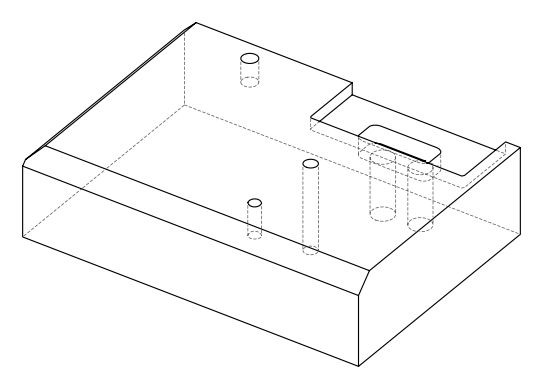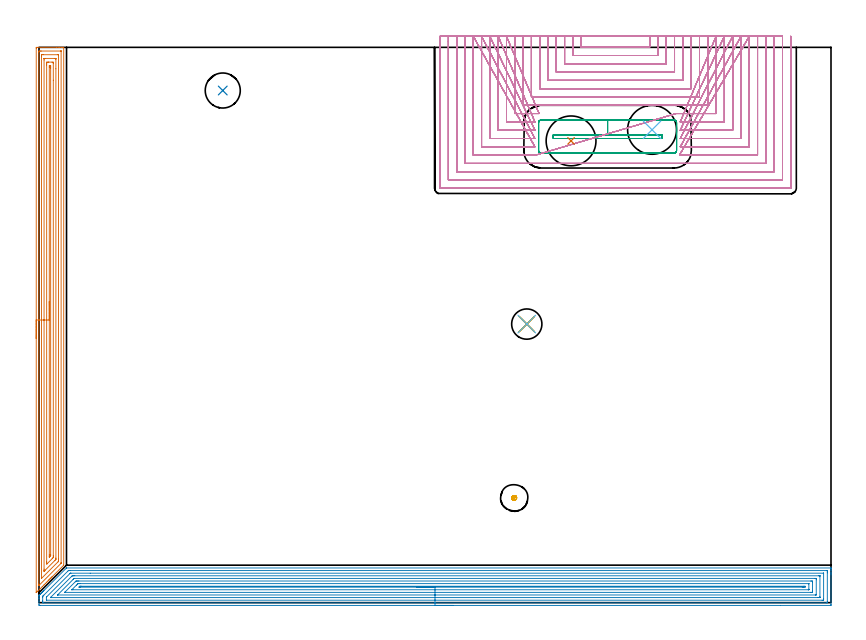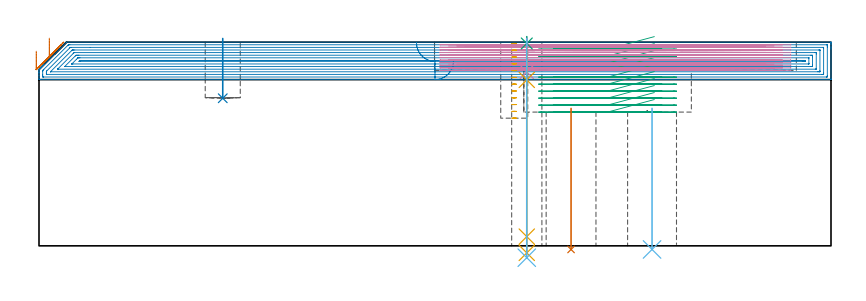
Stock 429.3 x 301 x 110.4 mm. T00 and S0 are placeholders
(PLAN: 12 operations, 10 tool changes, 195.1 min)
(1 AREA_MILL | FG_CHAMFER_SURFACE | UGT0205_001 | 14.05 min | 33286 mm3)
(2 AREA_MILL_1 | FG_CHAMFER_SURFACE_1 | UGT0205_001 | 27.35 min | 86881 mm3)
(3 MILL_RECTANGULAR_POCKET | POCKET_RECTANGULAR_STRAIGHT | UGT0201_008 | Follow Part, ap 4, ae 75% | 7.36 min | 114159 mm3)
(4 MILL_SLOT | SLOT_PARTIAL_RECTANGULAR | NXT0201_008 | Follow Part, ap 1.5, ae 75% | 143.82 min | 192105 mm3)
(5 MILL_BLIND_HOLE_FROM_SOLID_MATERIAL | STEP1POCKET | NXT0201_011 | Spiral | 0.6 min | 6861 mm3)
(6 INDEXABLE_INSERT_DRILL_THROUGH_HOLE_FROM_SOLID | STEP1HOLE_1 | NXT0302_024 | 0.32 min | 39963 mm3)
(7 INDEXABLE_INSERT_DRILL_THROUGH_HOLE_FROM_SOLID_1 | STEP1HOLE_2 | NXT0302_025 | 0.32 min | 41470 mm3)
(8 INDEXABLE_INSERT_DRILL_BLIND_HOLE_FROM_SOLID | STEP1POCKET_1 | NXT0302_009 | 0.13 min | 8538 mm3)
(9 SPOT_DRILL | STEP1HOLE | NXT0321_9005460120000 | 0.03 min | 1 mm3)
(10 DRILL_BLIND_HOLE_INTO_CENTER | STEP1HOLE | UGT0301_352 | 0.07 min | 1267 mm3)
(11 GUN_DRILL_THROUGH_HOLE | STEP1HOLE | UGT0307_007 | 0.56 min | 7519 mm3)
(12 DRILL_TO_ENLARGE_THROUGH_HOLE | STEP1HOLE | UGT0301_288 | 0.48 min | 14486 mm3)
(TOOL UGT0205_001 | Chamfer Mill 20 x 3 x 45 deg. | D20 FL50 Z2)
(TOOL UGT0201_008 | End Mill 16 mm | D16 FL32 Z4)
(TOOL NXT0201_008 | ENDMILL 6mm [2P460-0600-NA 1630] | D6 FL26 Z6)
(TOOL NXT0201_011 | ENDMILL 12mm [2P460-1200-NA 1630] | D12 FL38 Z6)
(TOOL NXT0302_024 | Index. Insert Drill 26.5mm [880-D2650L32-03] | D26.5 PA176 FL80 Z2)
(TOOL NXT0302_025 | Index. Insert Drill 27mm [880-D2700L32-05] | D27 PA176 FL135 Z2)
(TOOL NXT0302_009 | Index. Insert Drill 19mm [880-D1900L25-05] | D19 PA176 FL95 Z2)
(TOOL NXT0321_9005460120000 | NC Spot Drill, 142deg, 12mm, Carbide, Uncoated | D12 PA142 FL30 Z2)
(TOOL UGT0301_352 | Twist Drill 10.75 mm | D10.75 PA118 FL84 Z2)
(TOOL UGT0307_007 | Gun Drill 10 mm | D10 PA130 FL24 Z1)
(TOOL UGT0301_288 | Twist Drill 16.4 mm | D16.4 PA118 FL125 Z2)
(OP 1 AREA_MILL)
G17 G21 G94 G90
T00 M6
G54
G17 G0 G90 X-1.5 Y143.2 S1061 M3
G43 Z120.4 H0
Z105.5
G94 G1 Y143.238 Z104.628 F250.
Y143.352 Z103.764
Y143.541 Z102.912
Y143.803 Z102.08
Y144.137 Z101.274
Y144.54 Z100.5
Y145.008 Z99.764
Y145.54 Z99.072
Y146.129 Z98.429
Y146.772 Z97.84
Y147.464 Z97.308
Y148.2 Z96.84
Y148.974 Z96.437
Y149.78 Z96.103
Y150.612 Z95.841
Y151.464 Z95.652
Y152.328 Z95.538
Y153.2 Z95.5
X-1.499 Y300.399 Z95.501
X-1.496 Y300.819 Z95.502
X-1.492 Y300.99 Z95.506
X-1.082 Y301. Z95.915
X9.466 Z106.461
X10.92 Z107.916
X12.103 Z109.098
X12.713 Z109.712
X12.982 Z109.982
X13.111 Z110.11
X13.394 Y300.99 Z110.393
X13.4 Y300.845 Z110.4
Y20.3
X7.269 Y14.167 Z104.265
X7.131 Y14.03 Z104.129
X6.969 Y13.868 Z103.967
X6.829 Y13.727 Z103.825
X6.685 Y13.584 Z103.683
X6.536 Y13.435 Z103.534
X6.39 Y13.287 Z103.385
X6.239 Y13.138 Z103.237
X6.103 Y13.002 Z103.1
X5.95 Y12.848 Z102.945
X5.793 Y12.692 Z102.791
X5.67 Y12.568 Z102.667
X5.511 Y12.408 Z102.505
X5.347 Y12.246 Z102.345
X5.236 Y12.135 Z102.234
X5.071 Y11.968 Z102.065
X4.9 Y11.799 Z101.898
X4.192 Y11.091 Z101.19
X4.009 Y10.907 Z101.005
X3.42 Y10.32 Z100.42
X2.727 Y9.626 Z99.726
X1.778 Y8.677 Z98.777
X0.439 Y7.339 Z97.438
X-0.58 Y6.32 Z96.419
X-0.789 Y6.109 Z96.208
X-0.898 Y6.001 Z96.1
X-1.346 Y5.555 Z95.653
X-1.493 Y5.419 Z95.506
X-1.5 Y5.555 Z95.5
Y5.568
Y153.2
X-0.086 Z96.914
X-0.085 Y298.495 Z96.915
X-0.083 Y298.615 Z96.917
X-0.076 Y298.99 Z96.924
X0.299 Y298.998 Z97.299
X0.676 Y298.999 Z97.676
X1.176 Y299. Z98.176
X11.906 Y298.999 Z108.906
X11.934 Y298.998 Z108.934
X11.962 Y298.994 Z108.962
X11.979 Y298.989 Z108.979
X11.98 Y298.968 Z108.98
X11.985 Y298.735 Z108.985
Y21.672
X11.984 Y21.479 Z108.984
X11.981 Y21.383 Z108.981
X11.978 Y21.34 Z108.978
X11.957 Y21.315 Z108.957
X11.816 Y21.167 Z108.816
X0.082 Y9.432 Z97.082
X0.006 Y9.357 Z97.006
X-0.069 Y9.288 Z96.931
X-0.078 Y9.282 Z96.922
X-0.081 Y9.325 Z96.919
X-0.085 Y9.449 Z96.915
X-0.086 Y9.569 Z96.914
Y10.074
Y153.2
X1.328 Z98.328
X1.329 Y296.168 Z98.329
X1.333 Y296.831 Z98.333
X1.335 Y296.945 Z98.335
X1.339 Y296.991 Z98.339
X1.392 Y296.996 Z98.392
X1.555 Y296.998 Z98.555
X2.267 Y297. Z99.267
X10.179 Z107.179
X10.345 Y296.997 Z107.345
X10.512 Y296.993 Z107.512
X10.555 Y296.99 Z107.555
X10.565 Y296.965 Z107.565
X10.568 Y296.907 Z107.568
X10.57 Y296.831 Z107.57
X10.571 Y296.602 Z107.571
Y23.614
X10.57 Y22.951 Z107.57
X10.569 Y22.724 Z107.569
X10.564 Y22.492 Z107.564
X10.556 Y22.367 Z107.556
X10.303 Y22.102 Z107.303
X1.338 Y13.138 Z98.338
X1.334 Y13.137 Z98.334
X1.333 Y13.138 Z98.333
X1.331 Y13.145 Z98.331
X1.329 Y13.367 Z98.329
X1.328 Y153.2 Z98.328
X2.743 Z99.743
Y294.154
X2.745 Y294.731 Z99.745
X2.748 Y294.926 Z99.748
X2.75 Y294.987 Z99.75
X2.793 Y294.99 Z99.793
X2.896 Y294.995 Z99.896
X3.313 Y295. Z100.313
X3.359 Z100.359
X8.633 Z105.633
X9.007 Y294.996 Z106.007
X9.1 Y294.993 Z106.1
X9.143 Y294.99 Z106.143
X9.15 Y294.965 Z106.15
X9.152 Y294.877 Z106.152
X9.156 Y294.469 Z106.156
X9.157 Y289.375 Z106.157
Y24.157
X9.156 Y23.843 Z106.156
X9.153 Y23.554 Z106.153
X9.15 Y23.414 Z106.15
X9.081 Y23.342 Z106.081
X8.702 Y22.951 Z105.702
X3.313 Y17.561 Z100.313
X2.887 Y17.138 Z99.887
X2.829 Y17.083 Z99.829
X2.753 Y17.013 Z99.753
X2.749 Y17.115 Z99.749
X2.745 Y17.283 Z99.745
X2.743 Y17.598 Z99.743
Y18.177
Y153.2
X4.157 Z101.157
Y291.478
X4.158 Y292.37 Z101.158
X4.159 Y292.404 Z101.159
X4.192 Y292.99 Z101.192
X4.454 Y292.997 Z101.454
X5.071 Y292.999 Z102.071
X5.33 Y293. Z102.33
X7.089 Y292.999 Z104.089
X7.708 Y292.99 Z104.708
X7.741 Y292.37 Z104.741
X7.742 Y292.336 Z104.742
X7.743 Y283.17 Z104.743
Y25.627
X7.741 Y24.735 Z104.741
X7.739 Y24.703 Z104.739
X7.708 Y24.418 Z104.708
X7.426 Y24.129 Z104.426
X7.145 Y23.843 Z104.145
X4.468 Y21.167 Z101.468
X4.327 Y21.03 Z101.327
X4.192 Y20.902 Z101.192
X4.161 Y21.167 Z101.161
X4.159 Y21.2 Z101.159
X4.157 Y22.059 Z101.157
Y153.2
X5.571 Z102.571
Y290.078
X5.573 Y290.586 Z102.573
X5.576 Y290.965 Z102.576
X5.578 Y290.987 Z102.578
X5.594 Y290.991 Z102.594
X5.644 Y290.996 Z102.644
X5.746 Y290.999 Z102.746
X6.195 Z103.195
X6.267 Y290.996 Z103.267
X6.309 Y290.99 Z103.309
X6.322 Y290.987 Z103.322
X6.323 Y290.969 Z103.323
X6.327 Y290.586 Z103.327
X6.329 Y290.202 Z103.329
Y289.694
X6.328 Y26.135 Z103.328
X6.326 Y25.627 Z103.326
X6.324 Y25.532 Z103.324
X6.322 Y25.488 Z103.322
X6.297 Y25.456 Z103.297
X6.21 Y25.364 Z103.21
X5.95 Y25.099 Z102.95
X5.77 Y24.918 Z102.77
X5.586 Y24.735 Z102.586
X5.582 Z102.582
X5.578 Z102.578
X5.576 Y24.751 Z102.576
X5.572 Y25.119 Z102.572
X5.571 Y25.627 Z102.571
Y26.012
Y153.2
Y154.072 Z102.609
Y154.936 Z102.723
Y155.788 Z102.912
Y156.62 Z103.174
Y157.426 Z103.508
Y158.2 Z103.911
Y158.936 Z104.38
Y159.628 Z104.911
Y160.271 Z105.5
Y160.86 Z106.143
Y161.392 Z106.835
Y161.86 Z107.571
Y162.263 Z108.345
Y162.597 Z109.151
Y162.859 Z109.983
Y163.048 Z110.835
Y163.162 Z111.7
Y163.2 Z112.571
G0 Z120.4
M5
M2
(OP 2 AREA_MILL_1)
G17 G21 G94 G90
T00 M6
G54
G17 G0 G90 X224.65 Y-1.5 S1061 M3
G43 Z120.4 H0
Z100.1
G94 G1 X224.612 Z99.228 F250.
X224.498 Z98.364
X224.309 Z97.512
X224.047 Z96.68
X223.713 Z95.874
X223.31 Z95.1
X222.841 Z94.364
X222.31 Z93.672
X221.721 Z93.029
X221.078 Z92.44
X220.386 Z91.908
X219.65 Z91.44
X218.876 Z91.037
X218.07 Z90.703
X217.238 Z90.441
X216.386 Z90.252
X215.522 Z90.138
X214.65 Z90.1
X0.622
X0.168 Y-1.496 Z90.102
X0.01 Y-1.491 Z90.105
X0. Y-1.047 Z90.549
Y0.716 Z92.311
Y2.133 Z93.729
Y2.479 Z94.074
Y3.171 Z94.771
Y3.849 Z95.448
Y3.897 Z95.494
X0.002 Y3.901 Z95.498
X0.005 Y3.906 Z95.504
X0.175 Y4.076 Z95.674
X0.34 Y4.242 Z95.837
X0.503 Y4.404 Z96.001
X0.622 Y4.523 Z96.121
X0.781 Y4.683 Z96.278
X0.937 Y4.838 Z96.436
X1.069 Y4.97 Z96.568
X1.221 Y5.124 Z96.719
X1.372 Y5.273 Z96.871
X1.516 Y5.417 Z97.015
X1.662 Y5.565 Z97.16
X1.807 Y5.708 Z97.306
X1.963 Y5.864 Z97.461
X2.103 Y6.005 Z97.601
X2.242 Y6.143 Z97.741
X2.409 Y6.31 Z97.908
X2.544 Y6.446 Z98.042
X2.677 Y6.578 Z98.176
X14.899 Y18.799 Z110.398
X14.9
X14.92 Y18.8 Z110.4
X429.125
X429.292 Y18.797 Z110.388
X429.295 Y18.795 Z110.386
X429.3 Y18.445 Z110.044
Y18.157 Z109.757
Y17.466 Z109.06
Y16.238 Z107.835
Y15.702 Z107.297
Y15.089 Z106.684
Y-1.047 Z90.55
X429.298 Y-1.317 Z90.28
X429.29 Y-1.492 Z90.106
X429.113 Y-1.499 Z90.099
X401.924 Y-1.5 Z90.1
X214.65
Y-0.086 Z91.514
X2.409 Y-0.085 Z91.515
X2.327 Y-0.084 Z91.516
X2.037 Y-0.079 Z91.521
X2.01 Y0.016 Z91.616
X2.003 Y0.235 Z91.835
X2.001 Y0.716 Z92.316
X2. Y1.12 Z92.72
X2.002 Y2.881 Z94.481
X2.01 Y3.361 Z94.961
X2.019 Y3.457 Z95.057
X2.08 Y3.523 Z95.123
X2.16 Y3.607 Z95.207
X2.409 Y3.86 Z95.46
X2.602 Y4.052 Z95.652
X15.472 Y16.922 Z108.522
X15.814 Y17.261 Z108.861
X15.921 Y17.36 Z108.96
X15.95 Y17.379 Z108.979
X15.997 Y17.381 Z108.981
X16.098 Y17.384 Z108.984
X16.301 Y17.385 Z108.985
X16.708 Y17.386 Z108.986
X426.891 Y17.385 Z108.985
X426.973 Y17.384 Z108.984
X427.263 Y17.379 Z108.979
X427.29 Y17.284 Z108.884
X427.297 Y17.065 Z108.665
X427.299 Y16.584 Z108.184
X427.3 Y16.18 Z107.78
X427.299 Y0.716 Z92.316
X427.296 Y0.316 Z91.916
X427.287 Y-0.079 Z91.521
X426.891 Y-0.084 Z91.516
X426.809 Y-0.085 Z91.515
X214.65 Y-0.086 Z91.514
Y1.328 Z92.928
X4.197 Y1.329 Z92.929
X4.106 Y1.33 Z92.93
X4.034 Y1.333 Z92.933
X4.017 Y1.335 Z92.935
X4.01 Y1.35 Z92.95
X4.006 Y1.404 Z93.004
X4.001 Y1.598 Z93.198
Y2.673 Z94.273
X4.005 Y2.867 Z94.467
X4.01 Y2.995 Z94.595
X4.059 Y3.049 Z94.649
X4.197 Y3.197 Z94.797
X16.705 Y15.706 Z107.306
X16.889 Y15.884 Z107.484
X16.956 Y15.945 Z107.545
X16.984 Y15.965 Z107.565
X17.019 Y15.966 Z107.566
X17.33 Y15.971 Z107.571
X27.752
X425.103
X425.194 Y15.97 Z107.57
X425.266 Y15.967 Z107.567
X425.283 Y15.965 Z107.565
X425.29 Y15.95 Z107.55
X425.294 Y15.896 Z107.496
X425.299 Y15.702 Z107.302
X425.3 Y2.285 Z93.885
X425.299 Y1.598 Z93.198
X425.296 Y1.407 Z93.007
X425.291 Y1.345 Z92.945
X425.238 Y1.335 Z92.935
X425.103 Y1.333 Z92.933
X424.482 Y1.329 Z92.929
X214.65 Y1.328 Z92.928
Y2.743 Z94.343
X6.357
X6.294 Y2.744 Z94.344
X6.238 Y2.747 Z94.347
X6.212 Y2.749 Z94.349
X6.221 Y2.761 Z94.361
X6.324 Y2.871 Z94.471
X6.4 Y2.95 Z94.55
X17.601 Y14.152 Z105.752
X17.944 Y14.483 Z106.083
X18.03 Y14.55 Z106.15
X18.182 Y14.553 Z106.153
X18.495 Y14.556 Z106.156
X18.763 Y14.557 Z106.157
X19.389
X422.69
X423.166 Y14.554 Z106.154
X423.274 Y14.552 Z106.152
X423.29 Y14.55 Z106.15
X423.293 Y14.53 Z106.13
X423.297 Y14.479 Z106.079
X423.299 Y14.374 Z105.974
X423.3 Y3.377 Z94.977
X423.298 Y2.928 Z94.528
X423.295 Y2.82 Z94.42
X423.29 Y2.767 Z94.367
X423.286 Y2.749 Z94.349
X423.257 Y2.748 Z94.348
X423.047 Y2.745 Z94.345
X422.422 Y2.743 Z94.343
X422.155
X214.65
Y4.157 Z95.757
X10.366
X10.193 Y4.159 Z95.759
X10.08 Y4.164 Z95.764
X10.074 Y4.166 Z95.766
X10.075 Y4.171 Z95.771
X10.09 Y4.19 Z95.79
X10.14 Y4.242 Z95.842
X10.295 Y4.397 Z95.997
X18.495 Y12.597 Z104.197
X18.728 Y12.828 Z104.428
X18.963 Y13.058 Z104.658
X19.048 Y13.136 Z104.736
X19.216 Y13.141 Z104.741
X19.303 Y13.143 Z104.743
X420.722
X420.895 Y13.141 Z104.741
X421.24 Y13.136 Z104.736
X421.292 Y13.132 Z104.732
X421.295 Y13.125 Z104.725
X421.298 Y13.101 Z104.701
X421.299 Y13.058 Z104.658
X421.3 Y12.402 Z104.002
X421.299 Y4.469 Z96.069
X421.294 Y4.242 Z95.842
X421.29 Y4.167 Z95.767
X420.981 Y4.16 Z95.76
X420.808 Y4.158 Z95.758
X214.65 Y4.157 Z95.757
Y5.571 Z97.171
X14.027 Y5.572 Z97.172
X13.984 Y5.574 Z97.174
X13.939 Y5.578 Z97.178
X13.968 Y5.615 Z97.215
X13.99 Y5.641 Z97.241
X19.643 Y11.295 Z102.895
X19.963 Y11.609 Z103.209
X20.072 Y11.713 Z103.313
X20.282 Y11.722 Z103.322
X20.738 Y11.727 Z103.327
X21.176 Y11.729 Z103.329
X21.629
X418.408 Y11.728 Z103.328
X418.848 Y11.726 Z103.326
X419.278 Y11.722 Z103.322
X419.291 Y11.295 Z102.895
X419.299 Y10.85 Z102.45
Y6.442 Z98.042
X419.292 Y6.005 Z97.605
X419.281 Y5.578 Z97.178
X418.848 Y5.574 Z97.174
X418.394 Y5.572 Z97.172
X214.65 Y5.571 Z97.171
Y6.985 Z98.585
X18.395
X17.853 Y6.989 Z98.589
X17.807 Y6.991 Z98.591
X17.802 Y6.993 Z98.593
X17.806 Y7. Z98.6
X17.85 Y7.05 Z98.65
X17.92 Y7.122 Z98.722
X18.005 Y7.208 Z98.808
X20.282 Y9.485 Z101.085
X20.75 Y9.952 Z101.552
X20.892 Y10.093 Z101.693
X21.009 Y10.205 Z101.805
X21.088 Y10.279 Z101.879
X21.131 Y10.308 Z101.908
X21.176 Y10.31 Z101.91
X21.278 Y10.313 Z101.913
X22.07 Y10.315 Z101.915
X22.169
X417.06 Y10.314 Z101.914
X417.162 Y10.313 Z101.913
X417.252 Y10.31 Z101.91
X417.289 Y10.308 Z101.908
X417.294 Y10.287 Z101.887
X417.297 Y10.262 Z101.862
X417.299 Y10.177 Z101.777
Y7.296 Z98.896
X417.296 Y7.139 Z98.739
X417.29 Y7.013 Z98.613
X417.287 Y6.991 Z98.591
X417.282 Y6.989 Z98.589
X417.259 Y6.987 Z98.587
X417.06 Y6.986 Z98.586
X416.961 Y6.985 Z98.585
X214.65
Y8.4 Z100.
X22.323
X22.07 Y8.401 Z100.001
X21.816 Y8.403 Z100.003
X21.666 Y8.406 Z100.006
X21.814 Y8.564 Z100.164
X21.897 Y8.65 Z100.25
X21.983 Y8.735 Z100.335
X22.07 Y8.819 Z100.419
X22.155 Y8.893 Z100.493
X22.23 Y8.896 Z100.496
X22.39 Y8.899 Z100.499
X22.71 Y8.9 Z100.5
X22.963
X414.38
X415.023 Y8.897 Z100.497
X415.273 Y8.893 Z100.493
X415.297 Y8.65 Z100.25
X415.298 Y8.626 Z100.226
X415.273 Y8.407 Z100.007
X414.632 Y8.401 Z100.001
X414.38 Y8.4 Z100.
X413.74
X214.65
X213.778 Z100.038
X212.913 Z100.151
X212.062 Z100.34
X211.23 Z100.603
X210.424 Z100.936
X209.65 Z101.339
X208.914 Z101.808
X208.222 Z102.339
X207.579 Z102.928
X206.99 Z103.572
X206.458 Z104.264
X205.99 Z105.
X205.587 Z105.773
X205.253 Z106.579
X204.991 Z107.411
X204.802 Z108.263
X204.688 Z109.128
X204.65 Z110.
G0 Z120.4
M5
M2
(OP 3 MILL_RECTANGULAR_POCKET)
G17 G21 G94 G90
T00 M6
G54
G17 G0 G90 X333.541 Y253.6 S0 M3
G43 Z120.4 H0
Z113.4
G94 G1 X308.2 Z106.61 F250.
X278.8 F500.
Y251.6
X337.6
Y253.6
X308.2
Y261.6
X272.2
G3 X270.8 Y260.2 R1.4
G1 Y245.
G3 X272.2 Y243.6 R1.4
G1 X344.2
G3 X345.6 Y245. R1.4
G1 Y260.2
G3 X344.2 Y261.6 R1.4
G1 X308.2
X307.2
G0 X333.541 Y253.6 Z109.61
G1 X308.2 Z102.82 F250.
X278.8 F500.
Y251.6
X337.6
Y253.6
X308.2
Y261.6
X272.2
G3 X270.8 Y260.2 R1.4
G1 Y245.
G3 X272.2 Y243.6 R1.4
G1 X344.2
G3 X345.6 Y245. R1.4
G1 Y260.2
G3 X344.2 Y261.6 R1.4
G1 X308.2
X307.2
G0 X333.541 Y253.6 Z105.82
G1 X308.2 Z99.03 F250.
X278.8 F500.
Y251.6
X337.6
Y253.6
X308.2
Y261.6
X272.2
G3 X270.8 Y260.2 R1.4
G1 Y245.
G3 X272.2 Y243.6 R1.4
G1 X344.2
G3 X345.6 Y245. R1.4
G1 Y260.2
G3 X344.2 Y261.6 R1.4
G1 X308.2
X307.2
G0 X333.541 Y253.6 Z102.03
G1 X308.2 Z95.24 F250.
X278.8 F500.
Y251.6
X337.6
Y253.6
X308.2
Y261.6
X272.2
G3 X270.8 Y260.2 R1.4
G1 Y245.
G3 X272.2 Y243.6 R1.4
G1 X344.2
G3 X345.6 Y245. R1.4
G1 Y260.2
G3 X344.2 Y261.6 R1.4
G1 X308.2
X307.2
G0 X333.541 Y253.6 Z98.24
G1 X308.2 Z91.45 F250.
X278.8 F500.
Y251.6
X337.6
Y253.6
X308.2
Y261.6
X272.2
G3 X270.8 Y260.2 R1.4
G1 Y245.
G3 X272.2 Y243.6 R1.4
G1 X344.2
G3 X345.6 Y245. R1.4
G1 Y260.2
G3 X344.2 Y261.6 R1.4
G1 X308.2
X307.2
G0 X333.541 Y253.6 Z94.45
G1 X308.2 Z87.66 F250.
X278.8 F500.
Y251.6
X337.6
Y253.6
X308.2
Y261.6
X272.2
G3 X270.8 Y260.2 R1.4
G1 Y245.
G3 X272.2 Y243.6 R1.4
G1 X344.2
G3 X345.6 Y245. R1.4
G1 Y260.2
G3 X344.2 Y261.6 R1.4
G1 X308.2
X307.2
G0 X333.541 Y253.6 Z90.66
G1 X308.2 Z83.87 F250.
X278.8 F500.
Y251.6
X337.6
Y253.6
X308.2
Y261.6
X272.2
G3 X270.8 Y260.2 R1.4
G1 Y245.
G3 X272.2 Y243.6 R1.4
G1 X344.2
G3 X345.6 Y245. R1.4
G1 Y260.2
G3 X344.2 Y261.6 R1.4
G1 X308.2
X307.2
G0 X333.541 Y253.6 Z86.87
G1 X308.2 Z80.08 F250.
X278.8 F500.
Y251.6
X337.6
Y253.6
X308.2
Y261.6
X272.2
G3 X270.8 Y260.2 R1.4
G1 Y245.
G3 X272.2 Y243.6 R1.4
G1 X344.2
G3 X345.6 Y245. R1.4
G1 Y260.2
G3 X344.2 Y261.6 R1.4
G1 X308.2
X307.2
G0 X333.541 Y253.6 Z83.08
G1 X308.2 Z76.29 F250.
X278.8 F500.
Y251.6
X337.6
Y253.6
X308.2
Y261.6
X272.2
G3 X270.8 Y260.2 R1.4
G1 Y245.
G3 X272.2 Y243.6 R1.4
G1 X344.2
G3 X345.6 Y245. R1.4
G1 Y260.2
G3 X344.2 Y261.6 R1.4
G1 X308.2
X307.2
G0 X333.541 Y253.6 Z79.29
G1 X308.2 Z72.5 F250.
X278.8 F500.
Y251.6
X337.6
Y253.6
X308.2
Y261.6
X272.2
G3 X270.8 Y260.2 R1.4
G1 Y245.
G3 X272.2 Y243.6 R1.4
G1 X344.2
G3 X345.6 Y245. R1.4
G1 Y260.2
G3 X344.2 Y261.6 R1.4
G1 X308.2
X307.2
G0 Z120.4
M5
M2
(OP 4 MILL_SLOT)
G17 G21 G94 G90
T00 M6
G54
G17 G0 G90 X293.9 Y307. S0 M3
G43 Z120.4 H1
Z109.009
G94 G1 Y304. F250.
Y301.1 F500.
X331.
Y304.
Y307. F250.
X289.4
Y304.
Y296.6 F500.
X335.5
Y304.
Y307. F250.
X284.9
Y304.
Y292.1 F500.
X340.
Y304.
Y307. F250.
X280.4
Y304.
Y287.6 F500.
X344.5
Y304.
Y307. F250.
X275.9
Y304.
Y283.1 F500.
X349.
Y304.
Y307. F250.
X271.4
Y304.
Y278.6 F500.
X353.5
Y304.
Y307. F250.
X266.9
Y304.
Y274.1 F500.
X358.
Y304.
Y307. F250.
X262.4
Y304.
Y269.6 F500.
X362.5
Y304.
Y307. F250.
X257.9
Y304.
Y265.1 F500.
X268.078
X271.078 F250.
X253.4 Y307. F500.
Y304. F250.
Y260.6 F500.
X265.808
X268.808 F250.
X248.9 Y307. F500.
Y304. F250.
Y256.1 F500.
X265.8
X268.8 F250.
X244.4 Y307. F500.
Y304. F250.
Y251.6 F500.
X265.8
X268.8 F250.
X239.9 Y307. F500.
Y304. F250.
Y247.1 F500.
X265.8
X268.8 F250.
X235.4 Y307. F500.
Y304. F250.
Y242.6 F500.
X266.256
X269.256 F250.
X345.329 Y265.1 F500.
X348.329 F250.
X367. F500.
Y304.
Y307. F250.
X347.592 Y260.6 F500.
X350.592 F250.
X371.5 F500.
Y304.
Y307. F250.
X347.6 Y256.1 F500.
X350.6 F250.
X376. F500.
Y304.
Y307. F250.
X347.6 Y251.6 F500.
X350.6 F250.
X380.5 F500.
Y304.
Y307. F250.
X347.6 Y247.1 F500.
X350.6 F250.
X385. F500.
Y304.
Y307. F250.
X347.145 Y242.6 F500.
X350.145 F250.
X389.5 F500.
Y304.
Y307. F250.
X230.9
Y304.
Y238.1 F500.
X394.
Y304.
Y307. F250.
X226.4
Y304.
Y233.6 F500.
X398.5
Y304.
Y307. F250.
X221.9
Y304.
Y229.1 F500.
X403.
Y304.
Y307. F250.
X217.4
Y304.
Y224.7 F500.
X217.405 Y224.645
X217.445 Y224.605
X217.5 Y224.6
X407.4
X407.455 Y224.605
X407.495 Y224.645
X407.5 Y224.7
Y304.
Y307. F250.
G0 X293.9 Z107.618
G1 Y304.
Y301.1 F500.
X331.
Y304.
Y307. F250.
X289.4
Y304.
Y296.6 F500.
X335.5
Y304.
Y307. F250.
X284.9
Y304.
Y292.1 F500.
X340.
Y304.
Y307. F250.
X280.4
Y304.
Y287.6 F500.
X344.5
Y304.
Y307. F250.
X275.9
Y304.
Y283.1 F500.
X349.
Y304.
Y307. F250.
X271.4
Y304.
Y278.6 F500.
X353.5
Y304.
Y307. F250.
X266.9
Y304.
Y274.1 F500.
X358.
Y304.
Y307. F250.
X262.4
Y304.
Y269.6 F500.
X362.5
Y304.
Y307. F250.
X257.9
Y304.
Y265.1 F500.
X268.078
X271.078 F250.
X253.4 Y307. F500.
Y304. F250.
Y260.6 F500.
X265.808
X268.808 F250.
X248.9 Y307. F500.
Y304. F250.
Y256.1 F500.
X265.8
X268.8 F250.
X244.4 Y307. F500.
Y304. F250.
Y251.6 F500.
X265.8
X268.8 F250.
X239.9 Y307. F500.
Y304. F250.
Y247.1 F500.
X265.8
X268.8 F250.
X235.4 Y307. F500.
Y304. F250.
Y242.6 F500.
X266.256
X269.256 F250.
X345.329 Y265.1 F500.
X348.329 F250.
X367. F500.
Y304.
Y307. F250.
X347.592 Y260.6 F500.
X350.592 F250.
X371.5 F500.
Y304.
Y307. F250.
X347.6 Y256.1 F500.
X350.6 F250.
X376. F500.
Y304.
Y307. F250.
X347.6 Y251.6 F500.
X350.6 F250.
X380.5 F500.
Y304.
Y307. F250.
X347.6 Y247.1 F500.
X350.6 F250.
X385. F500.
Y304.
Y307. F250.
X347.145 Y242.6 F500.
X350.145 F250.
X389.5 F500.
Y304.
Y307. F250.
X230.9
Y304.
Y238.1 F500.
X394.
Y304.
Y307. F250.
X226.4
Y304.
Y233.6 F500.
X398.5
Y304.
Y307. F250.
X221.9
Y304.
Y229.1 F500.
X403.
Y304.
Y307. F250.
X217.4
Y304.
Y224.7 F500.
X217.405 Y224.645
X217.445 Y224.605
X217.5 Y224.6
X407.4
X407.455 Y224.605
X407.495 Y224.645
X407.5 Y224.7
Y304.
Y307. F250.
G0 X293.9 Z106.227
G1 Y304.
Y301.1 F500.
X331.
Y304.
Y307. F250.
X289.4
Y304.
Y296.6 F500.
X335.5
Y304.
Y307. F250.
X284.9
Y304.
Y292.1 F500.
X340.
Y304.
Y307. F250.
X280.4
Y304.
Y287.6 F500.
X344.5
Y304.
Y307. F250.
X275.9
Y304.
Y283.1 F500.
X349.
Y304.
Y307. F250.
X271.4
Y304.
Y278.6 F500.
X353.5
Y304.
Y307. F250.
X266.9
Y304.
Y274.1 F500.
X358.
Y304.
Y307. F250.
X262.4
Y304.
Y269.6 F500.
X362.5
Y304.
Y307. F250.
X257.9
Y304.
Y265.1 F500.
X268.078
X271.078 F250.
X253.4 Y307. F500.
Y304. F250.
Y260.6 F500.
X265.808
X268.808 F250.
X248.9 Y307. F500.
Y304. F250.
Y256.1 F500.
X265.8
X268.8 F250.
X244.4 Y307. F500.
Y304. F250.
Y251.6 F500.
X265.8
X268.8 F250.
X239.9 Y307. F500.
Y304. F250.
Y247.1 F500.
X265.8
X268.8 F250.
X235.4 Y307. F500.
Y304. F250.
Y242.6 F500.
X266.256
X269.256 F250.
X345.329 Y265.1 F500.
X348.329 F250.
X367. F500.
Y304.
Y307. F250.
X347.592 Y260.6 F500.
X350.592 F250.
X371.5 F500.
Y304.
Y307. F250.
X347.6 Y256.1 F500.
X350.6 F250.
X376. F500.
Y304.
Y307. F250.
X347.6 Y251.6 F500.
X350.6 F250.
X380.5 F500.
Y304.
Y307. F250.
X347.6 Y247.1 F500.
X350.6 F250.
X385. F500.
Y304.
Y307. F250.
X347.145 Y242.6 F500.
X350.145 F250.
X389.5 F500.
Y304.
Y307. F250.
X230.9
Y304.
Y238.1 F500.
X394.
Y304.
Y307. F250.
X226.4
Y304.
Y233.6 F500.
X398.5
Y304.
Y307. F250.
X221.9
Y304.
Y229.1 F500.
X403.
Y304.
Y307. F250.
X217.4
Y304.
Y224.7 F500.
X217.405 Y224.645
X217.445 Y224.605
X217.5 Y224.6
X407.4
X407.455 Y224.605
X407.495 Y224.645
X407.5 Y224.7
Y304.
Y307. F250.
G0 X293.9 Z104.836
G1 Y304.
Y301.1 F500.
X331.
Y304.
Y307. F250.
X289.4
Y304.
Y296.6 F500.
X335.5
Y304.
Y307. F250.
X284.9
Y304.
Y292.1 F500.
X340.
Y304.
Y307. F250.
X280.4
Y304.
Y287.6 F500.
X344.5
Y304.
Y307. F250.
X275.9
Y304.
Y283.1 F500.
X349.
Y304.
Y307. F250.
X271.4
Y304.
Y278.6 F500.
X353.5
Y304.
Y307. F250.
X266.9
Y304.
Y274.1 F500.
X358.
Y304.
Y307. F250.
X262.4
Y304.
Y269.6 F500.
X362.5
Y304.
Y307. F250.
X257.9
Y304.
Y265.1 F500.
X268.078
X271.078 F250.
X253.4 Y307. F500.
Y304. F250.
Y260.6 F500.
X265.808
X268.808 F250.
X248.9 Y307. F500.
Y304. F250.
Y256.1 F500.
X265.8
X268.8 F250.
X244.4 Y307. F500.
Y304. F250.
Y251.6 F500.
X265.8
X268.8 F250.
X239.9 Y307. F500.
Y304. F250.
Y247.1 F500.
X265.8
X268.8 F250.
X235.4 Y307. F500.
Y304. F250.
Y242.6 F500.
X266.256
X269.256 F250.
X345.329 Y265.1 F500.
X348.329 F250.
X367. F500.
Y304.
Y307. F250.
X347.592 Y260.6 F500.
X350.592 F250.
X371.5 F500.
Y304.
Y307. F250.
X347.6 Y256.1 F500.
X350.6 F250.
X376. F500.
Y304.
Y307. F250.
X347.6 Y251.6 F500.
X350.6 F250.
X380.5 F500.
Y304.
Y307. F250.
X347.6 Y247.1 F500.
X350.6 F250.
X385. F500.
Y304.
Y307. F250.
X347.145 Y242.6 F500.
X350.145 F250.
X389.5 F500.
Y304.
Y307. F250.
X230.9
Y304.
Y238.1 F500.
X394.
Y304.
Y307. F250.
X226.4
Y304.
Y233.6 F500.
X398.5
Y304.
Y307. F250.
X221.9
Y304.
Y229.1 F500.
X403.
Y304.
Y307. F250.
X217.4
Y304.
Y224.7 F500.
X217.405 Y224.645
X217.445 Y224.605
X217.5 Y224.6
X407.4
X407.455 Y224.605
X407.495 Y224.645
X407.5 Y224.7
Y304.
Y307. F250.
G0 X293.9 Z103.445
G1 Y304.
Y301.1 F500.
X331.
Y304.
Y307. F250.
X289.4
Y304.
Y296.6 F500.
X335.5
Y304.
Y307. F250.
X284.9
Y304.
Y292.1 F500.
X340.
Y304.
Y307. F250.
X280.4
Y304.
Y287.6 F500.
X344.5
Y304.
Y307. F250.
X275.9
Y304.
Y283.1 F500.
X349.
Y304.
Y307. F250.
X271.4
Y304.
Y278.6 F500.
X353.5
Y304.
Y307. F250.
X266.9
Y304.
Y274.1 F500.
X358.
Y304.
Y307. F250.
X262.4
Y304.
Y269.6 F500.
X362.5
Y304.
Y307. F250.
X257.9
Y304.
Y265.1 F500.
X268.078
X271.078 F250.
X253.4 Y307. F500.
Y304. F250.
Y260.6 F500.
X265.808
X268.808 F250.
X248.9 Y307. F500.
Y304. F250.
Y256.1 F500.
X265.8
X268.8 F250.
X244.4 Y307. F500.
Y304. F250.
Y251.6 F500.
X265.8
X268.8 F250.
X239.9 Y307. F500.
Y304. F250.
Y247.1 F500.
X265.8
X268.8 F250.
X235.4 Y307. F500.
Y304. F250.
Y242.6 F500.
X266.256
X269.256 F250.
X345.329 Y265.1 F500.
X348.329 F250.
X367. F500.
Y304.
Y307. F250.
X347.592 Y260.6 F500.
X350.592 F250.
X371.5 F500.
Y304.
Y307. F250.
X347.6 Y256.1 F500.
X350.6 F250.
X376. F500.
Y304.
Y307. F250.
X347.6 Y251.6 F500.
X350.6 F250.
X380.5 F500.
Y304.
Y307. F250.
X347.6 Y247.1 F500.
X350.6 F250.
X385. F500.
Y304.
Y307. F250.
X347.145 Y242.6 F500.
X350.145 F250.
X389.5 F500.
Y304.
Y307. F250.
X230.9
Y304.
Y238.1 F500.
X394.
Y304.
Y307. F250.
X226.4
Y304.
Y233.6 F500.
X398.5
Y304.
Y307. F250.
X221.9
Y304.
Y229.1 F500.
X403.
Y304.
Y307. F250.
X217.4
Y304.
Y224.7 F500.
X217.405 Y224.645
X217.445 Y224.605
X217.5 Y224.6
X407.4
X407.455 Y224.605
X407.495 Y224.645
X407.5 Y224.7
Y304.
Y307. F250.
G0 X293.9 Z102.055
G1 Y304.
Y301.1 F500.
X331.
Y304.
Y307. F250.
X289.4
Y304.
Y296.6 F500.
X335.5
Y304.
Y307. F250.
X284.9
Y304.
Y292.1 F500.
X340.
Y304.
Y307. F250.
X280.4
Y304.
Y287.6 F500.
X344.5
Y304.
Y307. F250.
X275.9
Y304.
Y283.1 F500.
X349.
Y304.
Y307. F250.
X271.4
Y304.
Y278.6 F500.
X353.5
Y304.
Y307. F250.
X266.9
Y304.
Y274.1 F500.
X358.
Y304.
Y307. F250.
X262.4
Y304.
Y269.6 F500.
X362.5
Y304.
Y307. F250.
X257.9
Y304.
Y265.1 F500.
X268.078
X271.078 F250.
X253.4 Y307. F500.
Y304. F250.
Y260.6 F500.
X265.808
X268.808 F250.
X248.9 Y307. F500.
Y304. F250.
Y256.1 F500.
X265.8
X268.8 F250.
X244.4 Y307. F500.
Y304. F250.
Y251.6 F500.
X265.8
X268.8 F250.
X239.9 Y307. F500.
Y304. F250.
Y247.1 F500.
X265.8
X268.8 F250.
X235.4 Y307. F500.
Y304. F250.
Y242.6 F500.
X266.256
X269.256 F250.
X345.329 Y265.1 F500.
X348.329 F250.
X367. F500.
Y304.
Y307. F250.
X347.592 Y260.6 F500.
X350.592 F250.
X371.5 F500.
Y304.
Y307. F250.
X347.6 Y256.1 F500.
X350.6 F250.
X376. F500.
Y304.
Y307. F250.
X347.6 Y251.6 F500.
X350.6 F250.
X380.5 F500.
Y304.
Y307. F250.
X347.6 Y247.1 F500.
X350.6 F250.
X385. F500.
Y304.
Y307. F250.
X347.145 Y242.6 F500.
X350.145 F250.
X389.5 F500.
Y304.
Y307. F250.
X230.9
Y304.
Y238.1 F500.
X394.
Y304.
Y307. F250.
X226.4
Y304.
Y233.6 F500.
X398.5
Y304.
Y307. F250.
X221.9
Y304.
Y229.1 F500.
X403.
Y304.
Y307. F250.
X217.4
Y304.
Y224.7 F500.
X217.405 Y224.645
X217.445 Y224.605
X217.5 Y224.6
X407.4
X407.455 Y224.605
X407.495 Y224.645
X407.5 Y224.7
Y304.
Y307. F250.
G0 X293.9 Z100.664
G1 Y304.
Y301.1 F500.
X331.
Y304.
Y307. F250.
X289.4
Y304.
Y296.6 F500.
X335.5
Y304.
Y307. F250.
X284.9
Y304.
Y292.1 F500.
X340.
Y304.
Y307. F250.
X280.4
Y304.
Y287.6 F500.
X344.5
Y304.
Y307. F250.
X275.9
Y304.
Y283.1 F500.
X349.
Y304.
Y307. F250.
X271.4
Y304.
Y278.6 F500.
X353.5
Y304.
Y307. F250.
X266.9
Y304.
Y274.1 F500.
X358.
Y304.
Y307. F250.
X262.4
Y304.
Y269.6 F500.
X362.5
Y304.
Y307. F250.
X257.9
Y304.
Y265.1 F500.
X268.078
X271.078 F250.
X253.4 Y307. F500.
Y304. F250.
Y260.6 F500.
X265.808
X268.808 F250.
X248.9 Y307. F500.
Y304. F250.
Y256.1 F500.
X265.8
X268.8 F250.
X244.4 Y307. F500.
Y304. F250.
Y251.6 F500.
X265.8
X268.8 F250.
X239.9 Y307. F500.
Y304. F250.
Y247.1 F500.
X265.8
X268.8 F250.
X235.4 Y307. F500.
Y304. F250.
Y242.6 F500.
X266.256
X269.256 F250.
X345.329 Y265.1 F500.
X348.329 F250.
X367. F500.
Y304.
Y307. F250.
X347.592 Y260.6 F500.
X350.592 F250.
X371.5 F500.
Y304.
Y307. F250.
X347.6 Y256.1 F500.
X350.6 F250.
X376. F500.
Y304.
Y307. F250.
X347.6 Y251.6 F500.
X350.6 F250.
X380.5 F500.
Y304.
Y307. F250.
X347.6 Y247.1 F500.
X350.6 F250.
X385. F500.
Y304.
Y307. F250.
X347.145 Y242.6 F500.
X350.145 F250.
X389.5 F500.
Y304.
Y307. F250.
X230.9
Y304.
Y238.1 F500.
X394.
Y304.
Y307. F250.
X226.4
Y304.
Y233.6 F500.
X398.5
Y304.
Y307. F250.
X221.9
Y304.
Y229.1 F500.
X403.
Y304.
Y307. F250.
X217.4
Y304.
Y224.7 F500.
X217.405 Y224.645
X217.445 Y224.605
X217.5 Y224.6
X407.4
X407.455 Y224.605
X407.495 Y224.645
X407.5 Y224.7
Y304.
Y307. F250.
G0 X293.9 Z99.273
G1 Y304.
Y301.1 F500.
X331.
Y304.
Y307. F250.
X289.4
Y304.
Y296.6 F500.
X335.5
Y304.
Y307. F250.
X284.9
Y304.
Y292.1 F500.
X340.
Y304.
Y307. F250.
X280.4
Y304.
Y287.6 F500.
X344.5
Y304.
Y307. F250.
X275.9
Y304.
Y283.1 F500.
X349.
Y304.
Y307. F250.
X271.4
Y304.
Y278.6 F500.
X353.5
Y304.
Y307. F250.
X266.9
Y304.
Y274.1 F500.
X358.
Y304.
Y307. F250.
X262.4
Y304.
Y269.6 F500.
X362.5
Y304.
Y307. F250.
X257.9
Y304.
Y265.1 F500.
X268.078
X271.078 F250.
X253.4 Y307. F500.
Y304. F250.
Y260.6 F500.
X265.808
X268.808 F250.
X248.9 Y307. F500.
Y304. F250.
Y256.1 F500.
X265.8
X268.8 F250.
X244.4 Y307. F500.
Y304. F250.
Y251.6 F500.
X265.8
X268.8 F250.
X239.9 Y307. F500.
Y304. F250.
Y247.1 F500.
X265.8
X268.8 F250.
X235.4 Y307. F500.
Y304. F250.
Y242.6 F500.
X266.256
X269.256 F250.
X345.329 Y265.1 F500.
X348.329 F250.
X367. F500.
Y304.
Y307. F250.
X347.592 Y260.6 F500.
X350.592 F250.
X371.5 F500.
Y304.
Y307. F250.
X347.6 Y256.1 F500.
X350.6 F250.
X376. F500.
Y304.
Y307. F250.
X347.6 Y251.6 F500.
X350.6 F250.
X380.5 F500.
Y304.
Y307. F250.
X347.6 Y247.1 F500.
X350.6 F250.
X385. F500.
Y304.
Y307. F250.
X347.145 Y242.6 F500.
X350.145 F250.
X389.5 F500.
Y304.
Y307. F250.
X230.9
Y304.
Y238.1 F500.
X394.
Y304.
Y307. F250.
X226.4
Y304.
Y233.6 F500.
X398.5
Y304.
Y307. F250.
X221.9
Y304.
Y229.1 F500.
X403.
Y304.
Y307. F250.
X217.4
Y304.
Y224.7 F500.
X217.405 Y224.645
X217.445 Y224.605
X217.5 Y224.6
X407.4
X407.455 Y224.605
X407.495 Y224.645
X407.5 Y224.7
Y304.
Y307. F250.
G0 X293.9 Z97.882
G1 Y304.
Y301.1 F500.
X331.
Y304.
Y307. F250.
X289.4
Y304.
Y296.6 F500.
X335.5
Y304.
Y307. F250.
X284.9
Y304.
Y292.1 F500.
X340.
Y304.
Y307. F250.
X280.4
Y304.
Y287.6 F500.
X344.5
Y304.
Y307. F250.
X275.9
Y304.
Y283.1 F500.
X349.
Y304.
Y307. F250.
X271.4
Y304.
Y278.6 F500.
X353.5
Y304.
Y307. F250.
X266.9
Y304.
Y274.1 F500.
X358.
Y304.
Y307. F250.
X262.4
Y304.
Y269.6 F500.
X362.5
Y304.
Y307. F250.
X257.9
Y304.
Y265.1 F500.
X268.078
X271.078 F250.
X253.4 Y307. F500.
Y304. F250.
Y260.6 F500.
X265.808
X268.808 F250.
X248.9 Y307. F500.
Y304. F250.
Y256.1 F500.
X265.8
X268.8 F250.
X244.4 Y307. F500.
Y304. F250.
Y251.6 F500.
X265.8
X268.8 F250.
X239.9 Y307. F500.
Y304. F250.
Y247.1 F500.
X265.8
X268.8 F250.
X235.4 Y307. F500.
Y304. F250.
Y242.6 F500.
X266.256
X269.256 F250.
X345.329 Y265.1 F500.
X348.329 F250.
X367. F500.
Y304.
Y307. F250.
X347.592 Y260.6 F500.
X350.592 F250.
X371.5 F500.
Y304.
Y307. F250.
X347.6 Y256.1 F500.
X350.6 F250.
X376. F500.
Y304.
Y307. F250.
X347.6 Y251.6 F500.
X350.6 F250.
X380.5 F500.
Y304.
Y307. F250.
X347.6 Y247.1 F500.
X350.6 F250.
X385. F500.
Y304.
Y307. F250.
X347.145 Y242.6 F500.
X350.145 F250.
X389.5 F500.
Y304.
Y307. F250.
X230.9
Y304.
Y238.1 F500.
X394.
Y304.
Y307. F250.
X226.4
Y304.
Y233.6 F500.
X398.5
Y304.
Y307. F250.
X221.9
Y304.
Y229.1 F500.
X403.
Y304.
Y307. F250.
X217.4
Y304.
Y224.7 F500.
X217.405 Y224.645
X217.445 Y224.605
X217.5 Y224.6
X407.4
X407.455 Y224.605
X407.495 Y224.645
X407.5 Y224.7
Y304.
Y307. F250.
G0 X293.9 Z96.491
G1 Y304.
Y301.1 F500.
X331.
Y304.
Y307. F250.
X289.4
Y304.
Y296.6 F500.
X335.5
Y304.
Y307. F250.
X284.9
Y304.
Y292.1 F500.
X340.
Y304.
Y307. F250.
X280.4
Y304.
Y287.6 F500.
X344.5
Y304.
Y307. F250.
X275.9
Y304.
Y283.1 F500.
X349.
Y304.
Y307. F250.
X271.4
Y304.
Y278.6 F500.
X353.5
Y304.
Y307. F250.
X266.9
Y304.
Y274.1 F500.
X358.
Y304.
Y307. F250.
X262.4
Y304.
Y269.6 F500.
X362.5
Y304.
Y307. F250.
X257.9
Y304.
Y265.1 F500.
X268.078
X271.078 F250.
X253.4 Y307. F500.
Y304. F250.
Y260.6 F500.
X265.808
X268.808 F250.
X248.9 Y307. F500.
Y304. F250.
Y256.1 F500.
X265.8
X268.8 F250.
X244.4 Y307. F500.
Y304. F250.
Y251.6 F500.
X265.8
X268.8 F250.
X239.9 Y307. F500.
Y304. F250.
Y247.1 F500.
X265.8
X268.8 F250.
X235.4 Y307. F500.
Y304. F250.
Y242.6 F500.
X266.256
X269.256 F250.
X345.328 Y265.1 F500.
X348.328 F250.
X367. F500.
Y304.
Y307. F250.
X347.592 Y260.6 F500.
X350.592 F250.
X371.5 F500.
Y304.
Y307. F250.
X347.6 Y256.1 F500.
X350.6 F250.
X376. F500.
Y304.
Y307. F250.
X347.6 Y251.6 F500.
X350.6 F250.
X380.5 F500.
Y304.
Y307. F250.
X347.6 Y247.1 F500.
X350.6 F250.
X385. F500.
Y304.
Y307. F250.
X347.145 Y242.6 F500.
X350.145 F250.
X389.5 F500.
Y304.
Y307. F250.
X230.9
Y304.
Y238.1 F500.
X394.
Y304.
Y307. F250.
X226.4
Y304.
Y233.6 F500.
X398.5
Y304.
Y307. F250.
X221.9
Y304.
Y229.1 F500.
X403.
Y304.
Y307. F250.
X217.4
Y304.
Y224.7 F500.
X217.405 Y224.645
X217.445 Y224.605
X217.5 Y224.6
X407.4
X407.455 Y224.605
X407.495 Y224.645
X407.5 Y224.7
Y304.
Y307. F250.
G0 X293.9 Z95.1
G1 Y304.
Y301.1 F500.
X331.
Y304.
Y307. F250.
X289.4
Y304.
Y296.6 F500.
X335.5
Y304.
Y307. F250.
X284.9
Y304.
Y292.1 F500.
X340.
Y304.
Y307. F250.
X280.4
Y304.
Y287.6 F500.
X344.5
Y304.
Y307. F250.
X275.9
Y304.
Y283.1 F500.
X349.
Y304.
Y307. F250.
X271.4
Y304.
Y278.6 F500.
X353.5
Y304.
Y307. F250.
X266.9
Y304.
Y274.1 F500.
X358.
Y304.
Y307. F250.
X262.4
Y304.
Y269.6 F500.
X362.5
Y304.
Y307. F250.
X257.9
Y304.
Y265.1 F500.
X268.078
X271.078 F250.
X253.4 Y307. F500.
Y304. F250.
Y260.6 F500.
X265.808
X268.808 F250.
X248.9 Y307. F500.
Y304. F250.
Y256.1 F500.
X265.8
X268.8 F250.
X244.4 Y307. F500.
Y304. F250.
Y251.6 F500.
X265.8
X268.8 F250.
X239.9 Y307. F500.
Y304. F250.
Y247.1 F500.
X265.8
X268.8 F250.
X235.4 Y307. F500.
Y304. F250.
Y242.6 F500.
X266.256
X269.256 F250.
X345.328 Y265.1 F500.
X348.328 F250.
X367. F500.
Y304.
Y307. F250.
X347.592 Y260.6 F500.
X350.592 F250.
X371.5 F500.
Y304.
Y307. F250.
X347.6 Y256.1 F500.
X350.6 F250.
X376. F500.
Y304.
Y307. F250.
X347.6 Y251.6 F500.
X350.6 F250.
X380.5 F500.
Y304.
Y307. F250.
X347.6 Y247.1 F500.
X350.6 F250.
X385. F500.
Y304.
Y307. F250.
X347.145 Y242.6 F500.
X350.145 F250.
X389.5 F500.
Y304.
Y307. F250.
X230.9
Y304.
Y238.1 F500.
X394.
Y304.
Y307. F250.
X226.4
Y304.
Y233.6 F500.
X398.5
Y304.
Y307. F250.
X221.9
Y304.
Y229.1 F500.
X403.
Y304.
Y307. F250.
X217.4
Y304.
Y224.7 F500.
X217.405 Y224.645
X217.445 Y224.605
X217.5 Y224.6
X407.4
X407.455 Y224.605
X407.495 Y224.645
X407.5 Y224.7
Y304.
Y307. F250.
G0 Z120.4
M5
M2
(OP 5 MILL_BLIND_HOLE_FROM_SOLID_MATERIAL)
G17 G21 G94 G90
T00 M6
G54
G17 G0 G90 X257.6 Y56.8 S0 M3
G43 Z120.4 H1
Z109.717
G94 G3 X258.25 Y57.45 R0.65 F250.
X257.6 Y58.1 R0.65
X256.3 Y56.8 R1.3
X257.6 Y58.1 R-1.3
X256.95 Y57.45 R0.65
X257.6 Y56.8 R0.65
G0 Z106.033
G3 X258.25 Y57.45 R0.65
X257.6 Y58.1 R0.65
X256.3 Y56.8 R1.3
X257.6 Y58.1 R-1.3
X256.95 Y57.45 R0.65
X257.6 Y56.8 R0.65
G0 Z102.35
G3 X258.25 Y57.45 R0.65
X257.6 Y58.1 R0.65
X256.3 Y56.8 R1.3
X257.6 Y58.1 R-1.3
X256.95 Y57.45 R0.65
X257.6 Y56.8 R0.65
G0 Z98.667
G3 X258.25 Y57.45 R0.65
X257.6 Y58.1 R0.65
X256.3 Y56.8 R1.3
X257.6 Y58.1 R-1.3
X256.95 Y57.45 R0.65
X257.6 Y56.8 R0.65
G0 Z94.983
G3 X258.25 Y57.45 R0.65
X257.6 Y58.1 R0.65
X256.3 Y56.8 R1.3
X257.6 Y58.1 R-1.3
X256.95 Y57.45 R0.65
X257.6 Y56.8 R0.65
G0 Z91.3
G3 X258.25 Y57.45 R0.65
X257.6 Y58.1 R0.65
X256.3 Y56.8 R1.3
X257.6 Y58.1 R-1.3
X256.95 Y57.45 R0.65
X257.6 Y56.8 R0.65
G0 Z87.617
G3 X258.25 Y57.45 R0.65
X257.6 Y58.1 R0.65
X256.3 Y56.8 R1.3
X257.6 Y58.1 R-1.3
X256.95 Y57.45 R0.65
X257.6 Y56.8 R0.65
G0 Z83.933
G3 X258.25 Y57.45 R0.65
X257.6 Y58.1 R0.65
X256.3 Y56.8 R1.3
X257.6 Y58.1 R-1.3
X256.95 Y57.45 R0.65
X257.6 Y56.8 R0.65
G0 Z80.25
G3 X258.25 Y57.45 R0.65
X257.6 Y58.1 R0.65
X256.3 Y56.8 R1.3
X257.6 Y58.1 R-1.3
X256.95 Y57.45 R0.65
X257.6 Y56.8 R0.65
G0 Z76.567
G3 X258.25 Y57.45 R0.65
X257.6 Y58.1 R0.65
X256.3 Y56.8 R1.3
X257.6 Y58.1 R-1.3
X256.95 Y57.45 R0.65
X257.6 Y56.8 R0.65
G0 Z72.883
G3 X258.25 Y57.45 R0.65
X257.6 Y58.1 R0.65
X256.3 Y56.8 R1.3
X257.6 Y58.1 R-1.3
X256.95 Y57.45 R0.65
X257.6 Y56.8 R0.65
G0 Z69.2
G3 X258.25 Y57.45 R0.65
X257.6 Y58.1 R0.65
X256.3 Y56.8 R1.3
X257.6 Y58.1 R-1.3
X256.95 Y57.45 R0.65
X257.6 Y56.8 R0.65
G0 Z120.4
M5
M2
(OP 6 INDEXABLE_INSERT_DRILL_THROUGH_HOLE_FROM_SOLID)
G17 G21 G94 G90
T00 M6
G54
G17 G0 G90 X332.3 Y256.3 S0 M3
G43 Z120.4 H1
G94 G81 G98 Z-1.963 F250. R74.5
G80
M5
M2
(OP 7 INDEXABLE_INSERT_DRILL_THROUGH_HOLE_FROM_SOLID_1)
G17 G21 G94 G90
T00 M6
G54
G17 G0 G90 X288.4 Y250.3 S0 M3
G43 Z120.4 H1
G94 G81 G98 Z-1.971 F250. R74.5
G80
M5
M2
(OP 8 INDEXABLE_INSERT_DRILL_BLIND_HOLE_FROM_SOLID)
G17 G21 G94 G90
T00 M6
G54
G17 G0 G90 X99.6 Y277.6 S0 M3
G43 Z120.4 H1
G94 G81 G98 Z80. F250. R112.4
G80
M5
M2
(OP 9 SPOT_DRILL)
G17 G21 G94 G90
T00 M6
G54
G17 G0 G90 X264.4 Y151. S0 M3
G43 Z120.4 H0
G94 G81 G98 Z109.694 F250. R113.4
G80
M5
M2
(OP 10 DRILL_BLIND_HOLE_INTO_CENTER)
G17 G21 G94 G90
T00 M6
G54
G17 G0 G90 X264.4 Y151. S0 M3
G43 Z120.4 H0
G94 G81 G98 Z94.275 F250. R112.4
G80
M5
M2
(OP 11 GUN_DRILL_THROUGH_HOLE)
G17 G21 G94 G90
T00 M6
G54
G17 G0 G90 X264.4 Y151. M8
G43 Z120.4 H0
Z107.734
S716 M3
G94 G1 Z89.948 F125. M26
G4 X.084
Z5. F250.
G4 X.084
Z-3.832 F125.
G4 X.084
M5
M9
G0 Z107.734
Z120.4
M2
(OP 12 DRILL_TO_ENLARGE_THROUGH_HOLE)
G17 G21 G94 G90
T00 M6
G54
G17 G0 G90 X264.4 Y151. S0 M3
G43 Z120.4 H0
G94 G73 G98 Z-6.427 F250. Q14.603 R112.4
G80
M5
M2
